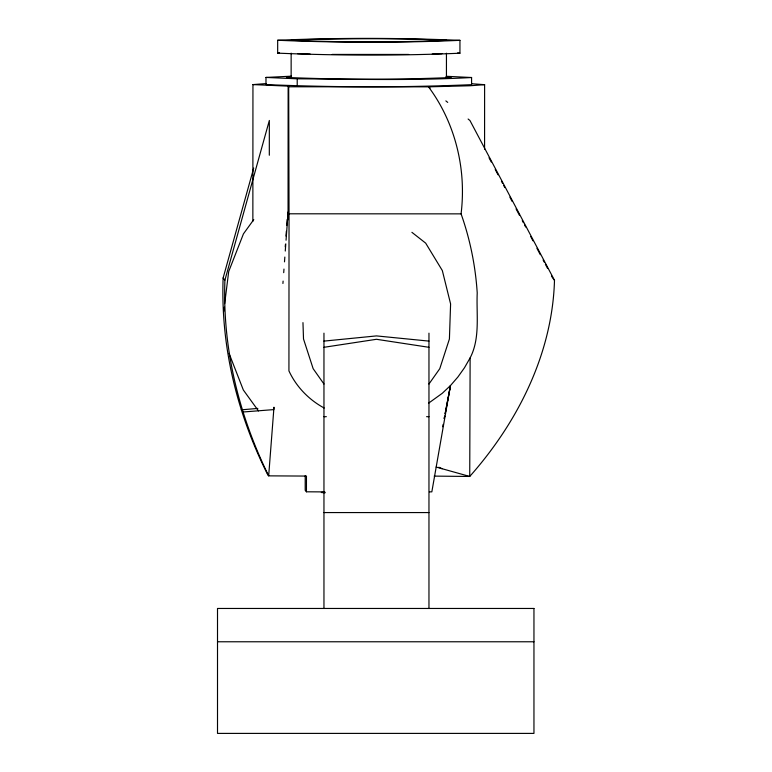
<?xml version="1.0" encoding="UTF-8"?>
<svg xmlns="http://www.w3.org/2000/svg" width="772" height="772" viewBox="0 0 772 772"><rect width="100%" height="100%" fill="white"/><g stroke="black" fill="none" stroke-linecap="round" stroke-linejoin="round"><path stroke-width="1.16" d="M252.859 221.303L252.946 84.592L266.456 83.559M291.546 76.177L265.983 77.441L265.983 84.592C334.392 87.419 403.187 87.612 471.586 84.669L471.586 77.518L446.312 76.293M269.312 155.24L269.341 120.461L224.903 280.149A383.732 383.626 -39.6 0 0 226.36 329.827C231.204 380.596 246.2 430.149 268.675 475.861L306.455 476.073L306.445 491.803L324.259 491.899M277.669 53.143L277.679 40.269C338.31 37.664 399.298 37.828 459.948 40.337L459.938 53.21C399.298 55.816 338.319 55.652 277.669 53.143L279.493 52.843M287.724 214.597L287.734 212.213M288.053 219.75L288.139 86.136L252.946 84.592M288.139 86.136L288.68 86.782L289.037 213.796L288.931 370.898C296.216 386.685 308.906 399.79 324.172 408.012M291.14 78.281L291.15 53.143M297.21 85.962L297.22 78.812L265.983 77.441M305.21 475.687L305.201 490.297L306.445 491.803M446.438 78.348L446.448 53.2M484.575 149.17L484.613 84.679L471.808 83.743M484.613 84.679L469.994 85.76L428.499 86.84C448.522 113.658 459.909 146.477 462.071 179.789A193.183 188.889 4 0 1 461.077 213.863C470.109 239.349 475.475 265.964 477.221 292.926C476.247 314.436 480.406 338.107 470.129 357.89L469.733 476.459L434.192 476.112M468.112 119.023L469.965 120.538L554.489 280.275C552.434 353.576 517.722 422.371 469.733 476.459L436.132 467.06M285.244 246.866L285.418 244.473M286.007 236.097L286.344 231.31M286.759 225.327L287.184 219.345M282.928 283.478L283.102 281.085M283.71 272.67L283.971 269.071M284.492 261.862L284.839 257.057M285.273 251.054L285.794 243.846M286.055 240.237L288.062 212.618M223.658 311.917L224.247 307.169M224.691 303.599L228.705 271.512L243.441 233.858L253.776 219.595M470.129 357.89L464.464 367.771L457.883 377.025L450.472 385.556L431.837 491.851L429.435 491.86M444.209 418.501L444.653 416.156M445.106 413.802L450.472 385.556L442.279 393.295L428.663 403.119M442.684 426.752L443.128 424.397M444.247 418.52L444.691 416.166M445.135 413.811L450.472 385.556M243.064 411.997L273.799 409.604L273.973 407.211L268.675 475.861L267.749 474.751C244.705 428.836 229.4 378.888 224.565 327.666A383.732 383.626 -39.6 0 1 223.118 277.988L253.708 168.055M428.962 384.002L439.77 368.688L449.41 338.985L450.597 303.927L442.327 270.557L425.671 243.132L411.91 232.333M459.948 40.337C399.307 42.942 338.329 42.778 277.679 40.269M471.586 77.518C413.589 80.77 355.313 79.13 297.22 78.812M323.96 347.303L376.466 339.294L428.962 347.303M323.96 341.108L376.466 335.907L428.962 341.108M241.269 409.835L257.838 408.417M441.98 53.673L432.252 54.03M291.179 76.949L286.441 77.451C341.243 79.719 396.345 79.863 451.128 77.518L445.859 77.026M325.012 492.15L321.326 492.488L325.08 492.797M408.668 54.445L332.192 54.426M288.68 86.782L428.499 86.84M289.037 213.796L461.077 213.863M323.96 416.687L326.353 416.687M426.578 416.687L428.962 416.687M323.96 512.569L428.962 512.569M217.511 641.773L533.954 641.773M310.17 54.069L297.558 53.673M457.622 52.911L459.938 53.21M438.834 467.253L442.115 468.729M428.248 86.532L430.1 88.047M445.859 100.891L447.721 102.396M553.302 278.837L554.489 280.275M223.118 277.988L224.903 280.149M258.475 410.926L243.334 389.995L229.081 353.441M323.96 384.002L313.152 368.688L303.512 338.985L302.962 322.619M489.033 157.768L491.281 162.033M495.228 169.483L498.046 174.81M501.424 181.198L502.553 183.331M503.682 185.463L504.801 187.586M509.877 197.178L512.135 201.434M516.072 208.894L519.459 215.282M522.277 220.599L523.397 222.732M524.526 224.864L525.655 226.997M530.731 236.579L532.979 240.835M536.926 248.294L540.303 254.683M543.121 260.01L544.25 262.133M545.379 264.265L547.628 268.531M551.575 275.98L552.704 278.113M428.962 333.157L428.962 608.461M323.96 333.157L323.96 608.461M293.495 39.903L291.16 40.279C342.836 42.412 394.791 42.556 446.457 40.337C395.553 37.973 344.447 38.552 293.495 39.903M533.954 608.461L217.511 608.461L217.511 733.4L533.954 733.4L533.954 608.461"/></g></svg>
